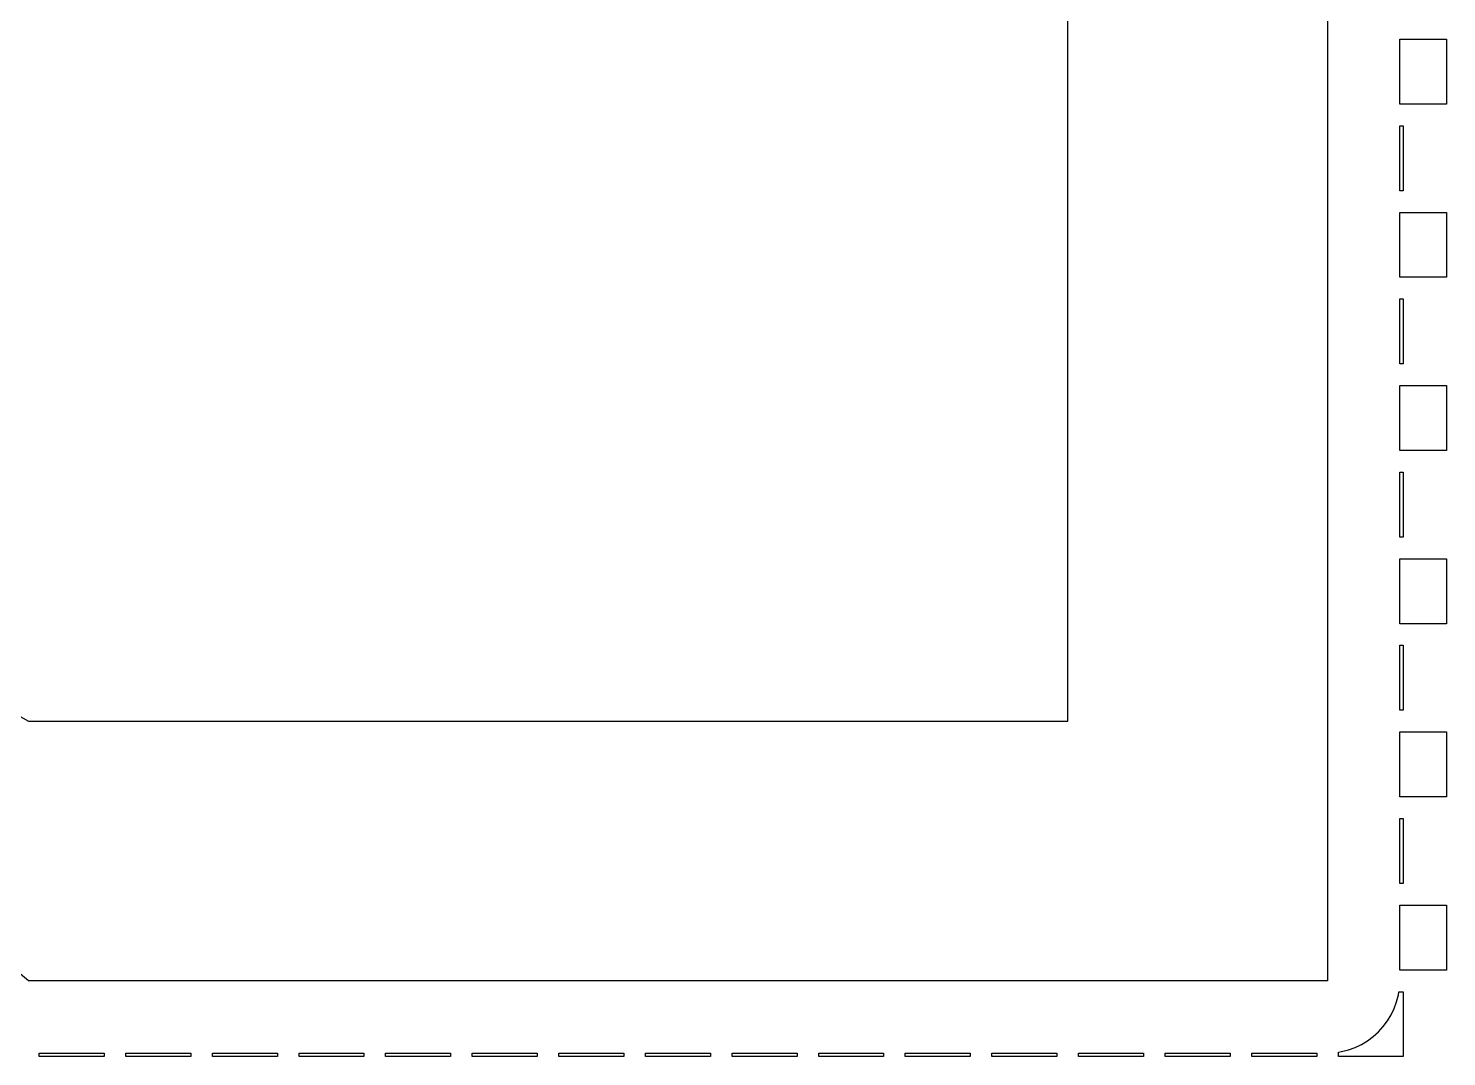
# Model space of a CAD drawing. Header units: metres. Extents: x 32 to 1978, y 32 to 1968.
# Drawn here: x 1650 to 1977.5, y 32.5 to 270 of the extents above; entities that cross this region are included whole.
import ezdxf

# ---------------------------------------------------------------- set-up
doc = ezdxf.new("R2010")
doc.units = ezdxf.units.M

msp = doc.modelspace()

# ---------------------------------------------------------------- linework, layer by layer
for points in [[(1450, 242.5), (1650, 410), (1950, 410), (1950, 50), (1650, 50), (1450, 217.5), (1450, 222.5), (1650, 110), (1890, 110), (1890, 350), (1650, 350), (1450, 237.5), (1450, 242.5), (1450, 242.5)], [(1966.67, 267.5), (1977.5, 267.5), (1977.5, 252.5), (1966.67, 252.5), (1966.67, 267.5), (1966.67, 267.5)], [(1966.67, 247.5), (1967.5, 247.5), (1967.5, 232.5), (1966.67, 232.5), (1966.67, 247.5), (1966.67, 247.5)], [(1966.67, 227.5), (1977.5, 227.5), (1977.5, 212.5), (1966.67, 212.5), (1966.67, 227.5), (1966.67, 227.5)], [(1966.67, 207.5), (1967.5, 207.5), (1967.5, 192.5), (1966.67, 192.5), (1966.67, 207.5), (1966.67, 207.5)], [(1966.67, 187.5), (1977.5, 187.5), (1977.5, 172.5), (1966.67, 172.5), (1966.67, 187.5), (1966.67, 187.5)], [(1966.67, 167.5), (1967.5, 167.5), (1967.5, 152.5), (1966.67, 152.5), (1966.67, 167.5), (1966.67, 167.5)], [(1966.67, 147.5), (1977.5, 147.5), (1977.5, 132.5), (1966.67, 132.5), (1966.67, 147.5), (1966.67, 147.5)], [(1966.67, 127.5), (1967.5, 127.5), (1967.5, 112.5), (1966.67, 112.5), (1966.67, 127.5), (1966.67, 127.5)], [(1966.67, 107.5), (1977.5, 107.5), (1977.5, 92.5), (1966.67, 92.5), (1966.67, 107.5), (1966.67, 107.5)], [(1966.67, 87.5), (1967.5, 87.5), (1967.5, 72.5), (1966.67, 72.5), (1966.67, 87.5), (1966.67, 87.5)], [(1966.67, 67.5), (1977.5, 67.5), (1977.5, 52.5), (1966.67, 52.5), (1966.67, 67.5), (1966.67, 67.5)], [(1952.5, 32.5), (1952.5, 33.54), (1953.25, 33.65), (1954.84, 34.05), (1956.38, 34.6), (1957.86, 35.3), (1959.26, 36.14), (1960.57, 37.12), (1961.79, 38.21), (1962.88, 39.43), (1963.86, 40.74), (1964.7, 42.14), (1965.4, 43.62), (1965.95, 45.16), (1966.35, 46.75), (1966.46, 47.5), (1967.5, 47.5), (1967.5, 32.5), (1952.5, 32.5), (1952.5, 32.5)], [(1652.5, 32.5), (1652.5, 33.33), (1667.5, 33.33), (1667.5, 32.5), (1652.5, 32.5), (1652.5, 32.5)], [(1652.5, 32.5), (1652.5, 33.33), (1667.5, 33.33), (1667.5, 32.5), (1652.5, 32.5), (1652.5, 32.5)], [(1652.5, 32.5), (1652.5, 33.33), (1667.5, 33.33), (1667.5, 32.5), (1652.5, 32.5), (1652.5, 32.5)], [(1652.5, 32.5), (1652.5, 33.33), (1667.5, 33.33), (1667.5, 32.5), (1652.5, 32.5), (1652.5, 32.5)], [(1652.5, 32.5), (1652.5, 33.33), (1667.5, 33.33), (1667.5, 32.5), (1652.5, 32.5), (1652.5, 32.5)], [(1652.5, 32.5), (1652.5, 33.33), (1667.5, 33.33), (1667.5, 32.5), (1652.5, 32.5), (1652.5, 32.5)], [(1652.5, 32.5), (1652.5, 33.33), (1667.5, 33.33), (1667.5, 32.5), (1652.5, 32.5), (1652.5, 32.5)], [(1652.5, 32.5), (1652.5, 33.33), (1667.5, 33.33), (1667.5, 32.5), (1652.5, 32.5), (1652.5, 32.5)], [(1652.5, 32.5), (1652.5, 33.33), (1667.5, 33.33), (1667.5, 32.5), (1652.5, 32.5), (1652.5, 32.5)], [(1652.5, 32.5), (1652.5, 33.33), (1667.5, 33.33), (1667.5, 32.5), (1652.5, 32.5), (1652.5, 32.5)], [(1652.5, 32.5), (1652.5, 33.33), (1667.5, 33.33), (1667.5, 32.5), (1652.5, 32.5), (1652.5, 32.5)], [(1652.5, 32.5), (1652.5, 33.33), (1667.5, 33.33), (1667.5, 32.5), (1652.5, 32.5), (1652.5, 32.5)], [(1652.5, 32.5), (1652.5, 33.33), (1667.5, 33.33), (1667.5, 32.5), (1652.5, 32.5), (1652.5, 32.5)], [(1652.5, 32.5), (1652.5, 33.33), (1667.5, 33.33), (1667.5, 32.5), (1652.5, 32.5), (1652.5, 32.5)], [(1652.5, 32.5), (1652.5, 33.33), (1667.5, 33.33), (1667.5, 32.5), (1652.5, 32.5), (1652.5, 32.5)], [(1652.5, 32.5), (1652.5, 33.33), (1667.5, 33.33), (1667.5, 32.5), (1652.5, 32.5), (1652.5, 32.5)], [(1652.5, 32.5), (1652.5, 33.33), (1667.5, 33.33), (1667.5, 32.5), (1652.5, 32.5), (1652.5, 32.5)], [(1652.5, 32.5), (1652.5, 33.33), (1667.5, 33.33), (1667.5, 32.5), (1652.5, 32.5), (1652.5, 32.5)], [(1652.5, 32.5), (1652.5, 33.33), (1667.5, 33.33), (1667.5, 32.5), (1652.5, 32.5), (1652.5, 32.5)], [(1672.5, 32.5), (1672.5, 33.33), (1687.5, 33.33), (1687.5, 32.5), (1672.5, 32.5), (1672.5, 32.5)], [(1672.5, 32.5), (1672.5, 33.33), (1687.5, 33.33), (1687.5, 32.5), (1672.5, 32.5), (1672.5, 32.5)], [(1672.5, 32.5), (1672.5, 33.33), (1687.5, 33.33), (1687.5, 32.5), (1672.5, 32.5), (1672.5, 32.5)], [(1672.5, 32.5), (1672.5, 33.33), (1687.5, 33.33), (1687.5, 32.5), (1672.5, 32.5), (1672.5, 32.5)], [(1672.5, 32.5), (1672.5, 33.33), (1687.5, 33.33), (1687.5, 32.5), (1672.5, 32.5), (1672.5, 32.5)], [(1672.5, 32.5), (1672.5, 33.33), (1687.5, 33.33), (1687.5, 32.5), (1672.5, 32.5), (1672.5, 32.5)], [(1672.5, 32.5), (1672.5, 33.33), (1687.5, 33.33), (1687.5, 32.5), (1672.5, 32.5), (1672.5, 32.5)], [(1672.5, 32.5), (1672.5, 33.33), (1687.5, 33.33), (1687.5, 32.5), (1672.5, 32.5), (1672.5, 32.5)], [(1672.5, 32.5), (1672.5, 33.33), (1687.5, 33.33), (1687.5, 32.5), (1672.5, 32.5), (1672.5, 32.5)], [(1672.5, 32.5), (1672.5, 33.33), (1687.5, 33.33), (1687.5, 32.5), (1672.5, 32.5), (1672.5, 32.5)], [(1672.5, 32.5), (1672.5, 33.33), (1687.5, 33.33), (1687.5, 32.5), (1672.5, 32.5), (1672.5, 32.5)], [(1672.5, 32.5), (1672.5, 33.33), (1687.5, 33.33), (1687.5, 32.5), (1672.5, 32.5), (1672.5, 32.5)], [(1672.5, 32.5), (1672.5, 33.33), (1687.5, 33.33), (1687.5, 32.5), (1672.5, 32.5), (1672.5, 32.5)], [(1672.5, 32.5), (1672.5, 33.33), (1687.5, 33.33), (1687.5, 32.5), (1672.5, 32.5), (1672.5, 32.5)], [(1672.5, 32.5), (1672.5, 33.33), (1687.5, 33.33), (1687.5, 32.5), (1672.5, 32.5), (1672.5, 32.5)], [(1672.5, 32.5), (1672.5, 33.33), (1687.5, 33.33), (1687.5, 32.5), (1672.5, 32.5), (1672.5, 32.5)], [(1672.5, 32.5), (1672.5, 33.33), (1687.5, 33.33), (1687.5, 32.5), (1672.5, 32.5), (1672.5, 32.5)], [(1672.5, 32.5), (1672.5, 33.33), (1687.5, 33.33), (1687.5, 32.5), (1672.5, 32.5), (1672.5, 32.5)], [(1672.5, 32.5), (1672.5, 33.33), (1687.5, 33.33), (1687.5, 32.5), (1672.5, 32.5), (1672.5, 32.5)], [(1692.5, 32.5), (1692.5, 33.33), (1707.5, 33.33), (1707.5, 32.5), (1692.5, 32.5), (1692.5, 32.5)], [(1692.5, 32.5), (1692.5, 33.33), (1707.5, 33.33), (1707.5, 32.5), (1692.5, 32.5), (1692.5, 32.5)], [(1692.5, 32.5), (1692.5, 33.33), (1707.5, 33.33), (1707.5, 32.5), (1692.5, 32.5), (1692.5, 32.5)], [(1692.5, 32.5), (1692.5, 33.33), (1707.5, 33.33), (1707.5, 32.5), (1692.5, 32.5), (1692.5, 32.5)], [(1692.5, 32.5), (1692.5, 33.33), (1707.5, 33.33), (1707.5, 32.5), (1692.5, 32.5), (1692.5, 32.5)], [(1692.5, 32.5), (1692.5, 33.33), (1707.5, 33.33), (1707.5, 32.5), (1692.5, 32.5), (1692.5, 32.5)], [(1692.5, 32.5), (1692.5, 33.33), (1707.5, 33.33), (1707.5, 32.5), (1692.5, 32.5), (1692.5, 32.5)], [(1692.5, 32.5), (1692.5, 33.33), (1707.5, 33.33), (1707.5, 32.5), (1692.5, 32.5), (1692.5, 32.5)], [(1692.5, 32.5), (1692.5, 33.33), (1707.5, 33.33), (1707.5, 32.5), (1692.5, 32.5), (1692.5, 32.5)], [(1692.5, 32.5), (1692.5, 33.33), (1707.5, 33.33), (1707.5, 32.5), (1692.5, 32.5), (1692.5, 32.5)], [(1692.5, 32.5), (1692.5, 33.33), (1707.5, 33.33), (1707.5, 32.5), (1692.5, 32.5), (1692.5, 32.5)], [(1692.5, 32.5), (1692.5, 33.33), (1707.5, 33.33), (1707.5, 32.5), (1692.5, 32.5), (1692.5, 32.5)], [(1692.5, 32.5), (1692.5, 33.33), (1707.5, 33.33), (1707.5, 32.5), (1692.5, 32.5), (1692.5, 32.5)], [(1692.5, 32.5), (1692.5, 33.33), (1707.5, 33.33), (1707.5, 32.5), (1692.5, 32.5), (1692.5, 32.5)], [(1692.5, 32.5), (1692.5, 33.33), (1707.5, 33.33), (1707.5, 32.5), (1692.5, 32.5), (1692.5, 32.5)], [(1692.5, 32.5), (1692.5, 33.33), (1707.5, 33.33), (1707.5, 32.5), (1692.5, 32.5), (1692.5, 32.5)], [(1692.5, 32.5), (1692.5, 33.33), (1707.5, 33.33), (1707.5, 32.5), (1692.5, 32.5), (1692.5, 32.5)], [(1692.5, 32.5), (1692.5, 33.33), (1707.5, 33.33), (1707.5, 32.5), (1692.5, 32.5), (1692.5, 32.5)], [(1692.5, 32.5), (1692.5, 33.33), (1707.5, 33.33), (1707.5, 32.5), (1692.5, 32.5), (1692.5, 32.5)], [(1712.5, 32.5), (1712.5, 33.33), (1727.5, 33.33), (1727.5, 32.5), (1712.5, 32.5), (1712.5, 32.5)], [(1712.5, 32.5), (1712.5, 33.33), (1727.5, 33.33), (1727.5, 32.5), (1712.5, 32.5), (1712.5, 32.5)], [(1712.5, 32.5), (1712.5, 33.33), (1727.5, 33.33), (1727.5, 32.5), (1712.5, 32.5), (1712.5, 32.5)], [(1712.5, 32.5), (1712.5, 33.33), (1727.5, 33.33), (1727.5, 32.5), (1712.5, 32.5), (1712.5, 32.5)], [(1712.5, 32.5), (1712.5, 33.33), (1727.5, 33.33), (1727.5, 32.5), (1712.5, 32.5), (1712.5, 32.5)], [(1712.5, 32.5), (1712.5, 33.33), (1727.5, 33.33), (1727.5, 32.5), (1712.5, 32.5), (1712.5, 32.5)], [(1712.5, 32.5), (1712.5, 33.33), (1727.5, 33.33), (1727.5, 32.5), (1712.5, 32.5), (1712.5, 32.5)], [(1712.5, 32.5), (1712.5, 33.33), (1727.5, 33.33), (1727.5, 32.5), (1712.5, 32.5), (1712.5, 32.5)], [(1712.5, 32.5), (1712.5, 33.33), (1727.5, 33.33), (1727.5, 32.5), (1712.5, 32.5), (1712.5, 32.5)], [(1712.5, 32.5), (1712.5, 33.33), (1727.5, 33.33), (1727.5, 32.5), (1712.5, 32.5), (1712.5, 32.5)], [(1712.5, 32.5), (1712.5, 33.33), (1727.5, 33.33), (1727.5, 32.5), (1712.5, 32.5), (1712.5, 32.5)], [(1712.5, 32.5), (1712.5, 33.33), (1727.5, 33.33), (1727.5, 32.5), (1712.5, 32.5), (1712.5, 32.5)], [(1712.5, 32.5), (1712.5, 33.33), (1727.5, 33.33), (1727.5, 32.5), (1712.5, 32.5), (1712.5, 32.5)], [(1712.5, 32.5), (1712.5, 33.33), (1727.5, 33.33), (1727.5, 32.5), (1712.5, 32.5), (1712.5, 32.5)], [(1712.5, 32.5), (1712.5, 33.33), (1727.5, 33.33), (1727.5, 32.5), (1712.5, 32.5), (1712.5, 32.5)], [(1712.5, 32.5), (1712.5, 33.33), (1727.5, 33.33), (1727.5, 32.5), (1712.5, 32.5), (1712.5, 32.5)], [(1712.5, 32.5), (1712.5, 33.33), (1727.5, 33.33), (1727.5, 32.5), (1712.5, 32.5), (1712.5, 32.5)], [(1712.5, 32.5), (1712.5, 33.33), (1727.5, 33.33), (1727.5, 32.5), (1712.5, 32.5), (1712.5, 32.5)], [(1712.5, 32.5), (1712.5, 33.33), (1727.5, 33.33), (1727.5, 32.5), (1712.5, 32.5), (1712.5, 32.5)], [(1732.5, 32.5), (1732.5, 33.33), (1747.5, 33.33), (1747.5, 32.5), (1732.5, 32.5), (1732.5, 32.5)], [(1732.5, 32.5), (1732.5, 33.33), (1747.5, 33.33), (1747.5, 32.5), (1732.5, 32.5), (1732.5, 32.5)], [(1732.5, 32.5), (1732.5, 33.33), (1747.5, 33.33), (1747.5, 32.5), (1732.5, 32.5), (1732.5, 32.5)], [(1732.5, 32.5), (1732.5, 33.33), (1747.5, 33.33), (1747.5, 32.5), (1732.5, 32.5), (1732.5, 32.5)], [(1732.5, 32.5), (1732.5, 33.33), (1747.5, 33.33), (1747.5, 32.5), (1732.5, 32.5), (1732.5, 32.5)], [(1732.5, 32.5), (1732.5, 33.33), (1747.5, 33.33), (1747.5, 32.5), (1732.5, 32.5), (1732.5, 32.5)], [(1732.5, 32.5), (1732.5, 33.33), (1747.5, 33.33), (1747.5, 32.5), (1732.5, 32.5), (1732.5, 32.5)], [(1732.5, 32.5), (1732.5, 33.33), (1747.5, 33.33), (1747.5, 32.5), (1732.5, 32.5), (1732.5, 32.5)], [(1732.5, 32.5), (1732.5, 33.33), (1747.5, 33.33), (1747.5, 32.5), (1732.5, 32.5), (1732.5, 32.5)], [(1732.5, 32.5), (1732.5, 33.33), (1747.5, 33.33), (1747.5, 32.5), (1732.5, 32.5), (1732.5, 32.5)], [(1732.5, 32.5), (1732.5, 33.33), (1747.5, 33.33), (1747.5, 32.5), (1732.5, 32.5), (1732.5, 32.5)], [(1732.5, 32.5), (1732.5, 33.33), (1747.5, 33.33), (1747.5, 32.5), (1732.5, 32.5), (1732.5, 32.5)], [(1732.5, 32.5), (1732.5, 33.33), (1747.5, 33.33), (1747.5, 32.5), (1732.5, 32.5), (1732.5, 32.5)], [(1732.5, 32.5), (1732.5, 33.33), (1747.5, 33.33), (1747.5, 32.5), (1732.5, 32.5), (1732.5, 32.5)], [(1732.5, 32.5), (1732.5, 33.33), (1747.5, 33.33), (1747.5, 32.5), (1732.5, 32.5), (1732.5, 32.5)], [(1732.5, 32.5), (1732.5, 33.33), (1747.5, 33.33), (1747.5, 32.5), (1732.5, 32.5), (1732.5, 32.5)], [(1732.5, 32.5), (1732.5, 33.33), (1747.5, 33.33), (1747.5, 32.5), (1732.5, 32.5), (1732.5, 32.5)], [(1732.5, 32.5), (1732.5, 33.33), (1747.5, 33.33), (1747.5, 32.5), (1732.5, 32.5), (1732.5, 32.5)], [(1732.5, 32.5), (1732.5, 33.33), (1747.5, 33.33), (1747.5, 32.5), (1732.5, 32.5), (1732.5, 32.5)], [(1752.5, 32.5), (1752.5, 33.33), (1767.5, 33.33), (1767.5, 32.5), (1752.5, 32.5), (1752.5, 32.5)], [(1752.5, 32.5), (1752.5, 33.33), (1767.5, 33.33), (1767.5, 32.5), (1752.5, 32.5), (1752.5, 32.5)], [(1752.5, 32.5), (1752.5, 33.33), (1767.5, 33.33), (1767.5, 32.5), (1752.5, 32.5), (1752.5, 32.5)], [(1752.5, 32.5), (1752.5, 33.33), (1767.5, 33.33), (1767.5, 32.5), (1752.5, 32.5), (1752.5, 32.5)], [(1752.5, 32.5), (1752.5, 33.33), (1767.5, 33.33), (1767.5, 32.5), (1752.5, 32.5), (1752.5, 32.5)], [(1752.5, 32.5), (1752.5, 33.33), (1767.5, 33.33), (1767.5, 32.5), (1752.5, 32.5), (1752.5, 32.5)], [(1752.5, 32.5), (1752.5, 33.33), (1767.5, 33.33), (1767.5, 32.5), (1752.5, 32.5), (1752.5, 32.5)], [(1752.5, 32.5), (1752.5, 33.33), (1767.5, 33.33), (1767.5, 32.5), (1752.5, 32.5), (1752.5, 32.5)], [(1752.5, 32.5), (1752.5, 33.33), (1767.5, 33.33), (1767.5, 32.5), (1752.5, 32.5), (1752.5, 32.5)], [(1752.5, 32.5), (1752.5, 33.33), (1767.5, 33.33), (1767.5, 32.5), (1752.5, 32.5), (1752.5, 32.5)], [(1752.5, 32.5), (1752.5, 33.33), (1767.5, 33.33), (1767.5, 32.5), (1752.5, 32.5), (1752.5, 32.5)], [(1752.5, 32.5), (1752.5, 33.33), (1767.5, 33.33), (1767.5, 32.5), (1752.5, 32.5), (1752.5, 32.5)], [(1752.5, 32.5), (1752.5, 33.33), (1767.5, 33.33), (1767.5, 32.5), (1752.5, 32.5), (1752.5, 32.5)], [(1752.5, 32.5), (1752.5, 33.33), (1767.5, 33.33), (1767.5, 32.5), (1752.5, 32.5), (1752.5, 32.5)], [(1752.5, 32.5), (1752.5, 33.33), (1767.5, 33.33), (1767.5, 32.5), (1752.5, 32.5), (1752.5, 32.5)], [(1752.5, 32.5), (1752.5, 33.33), (1767.5, 33.33), (1767.5, 32.5), (1752.5, 32.5), (1752.5, 32.5)], [(1752.5, 32.5), (1752.5, 33.33), (1767.5, 33.33), (1767.5, 32.5), (1752.5, 32.5), (1752.5, 32.5)], [(1752.5, 32.5), (1752.5, 33.33), (1767.5, 33.33), (1767.5, 32.5), (1752.5, 32.5), (1752.5, 32.5)], [(1752.5, 32.5), (1752.5, 33.33), (1767.5, 33.33), (1767.5, 32.5), (1752.5, 32.5), (1752.5, 32.5)], [(1772.5, 32.5), (1772.5, 33.33), (1787.5, 33.33), (1787.5, 32.5), (1772.5, 32.5), (1772.5, 32.5)], [(1772.5, 32.5), (1772.5, 33.33), (1787.5, 33.33), (1787.5, 32.5), (1772.5, 32.5), (1772.5, 32.5)], [(1772.5, 32.5), (1772.5, 33.33), (1787.5, 33.33), (1787.5, 32.5), (1772.5, 32.5), (1772.5, 32.5)], [(1772.5, 32.5), (1772.5, 33.33), (1787.5, 33.33), (1787.5, 32.5), (1772.5, 32.5), (1772.5, 32.5)], [(1772.5, 32.5), (1772.5, 33.33), (1787.5, 33.33), (1787.5, 32.5), (1772.5, 32.5), (1772.5, 32.5)], [(1772.5, 32.5), (1772.5, 33.33), (1787.5, 33.33), (1787.5, 32.5), (1772.5, 32.5), (1772.5, 32.5)], [(1772.5, 32.5), (1772.5, 33.33), (1787.5, 33.33), (1787.5, 32.5), (1772.5, 32.5), (1772.5, 32.5)], [(1772.5, 32.5), (1772.5, 33.33), (1787.5, 33.33), (1787.5, 32.5), (1772.5, 32.5), (1772.5, 32.5)], [(1772.5, 32.5), (1772.5, 33.33), (1787.5, 33.33), (1787.5, 32.5), (1772.5, 32.5), (1772.5, 32.5)], [(1772.5, 32.5), (1772.5, 33.33), (1787.5, 33.33), (1787.5, 32.5), (1772.5, 32.5), (1772.5, 32.5)], [(1772.5, 32.5), (1772.5, 33.33), (1787.5, 33.33), (1787.5, 32.5), (1772.5, 32.5), (1772.5, 32.5)], [(1772.5, 32.5), (1772.5, 33.33), (1787.5, 33.33), (1787.5, 32.5), (1772.5, 32.5), (1772.5, 32.5)], [(1772.5, 32.5), (1772.5, 33.33), (1787.5, 33.33), (1787.5, 32.5), (1772.5, 32.5), (1772.5, 32.5)], [(1772.5, 32.5), (1772.5, 33.33), (1787.5, 33.33), (1787.5, 32.5), (1772.5, 32.5), (1772.5, 32.5)], [(1772.5, 32.5), (1772.5, 33.33), (1787.5, 33.33), (1787.5, 32.5), (1772.5, 32.5), (1772.5, 32.5)], [(1772.5, 32.5), (1772.5, 33.33), (1787.5, 33.33), (1787.5, 32.5), (1772.5, 32.5), (1772.5, 32.5)], [(1772.5, 32.5), (1772.5, 33.33), (1787.5, 33.33), (1787.5, 32.5), (1772.5, 32.5), (1772.5, 32.5)], [(1772.5, 32.5), (1772.5, 33.33), (1787.5, 33.33), (1787.5, 32.5), (1772.5, 32.5), (1772.5, 32.5)], [(1772.5, 32.5), (1772.5, 33.33), (1787.5, 33.33), (1787.5, 32.5), (1772.5, 32.5), (1772.5, 32.5)], [(1792.5, 32.5), (1792.5, 33.33), (1807.5, 33.33), (1807.5, 32.5), (1792.5, 32.5), (1792.5, 32.5)], [(1792.5, 32.5), (1792.5, 33.33), (1807.5, 33.33), (1807.5, 32.5), (1792.5, 32.5), (1792.5, 32.5)], [(1792.5, 32.5), (1792.5, 33.33), (1807.5, 33.33), (1807.5, 32.5), (1792.5, 32.5), (1792.5, 32.5)], [(1792.5, 32.5), (1792.5, 33.33), (1807.5, 33.33), (1807.5, 32.5), (1792.5, 32.5), (1792.5, 32.5)], [(1792.5, 32.5), (1792.5, 33.33), (1807.5, 33.33), (1807.5, 32.5), (1792.5, 32.5), (1792.5, 32.5)], [(1792.5, 32.5), (1792.5, 33.33), (1807.5, 33.33), (1807.5, 32.5), (1792.5, 32.5), (1792.5, 32.5)], [(1792.5, 32.5), (1792.5, 33.33), (1807.5, 33.33), (1807.5, 32.5), (1792.5, 32.5), (1792.5, 32.5)], [(1792.5, 32.5), (1792.5, 33.33), (1807.5, 33.33), (1807.5, 32.5), (1792.5, 32.5), (1792.5, 32.5)], [(1792.5, 32.5), (1792.5, 33.33), (1807.5, 33.33), (1807.5, 32.5), (1792.5, 32.5), (1792.5, 32.5)], [(1792.5, 32.5), (1792.5, 33.33), (1807.5, 33.33), (1807.5, 32.5), (1792.5, 32.5), (1792.5, 32.5)], [(1792.5, 32.5), (1792.5, 33.33), (1807.5, 33.33), (1807.5, 32.5), (1792.5, 32.5), (1792.5, 32.5)], [(1792.5, 32.5), (1792.5, 33.33), (1807.5, 33.33), (1807.5, 32.5), (1792.5, 32.5), (1792.5, 32.5)], [(1792.5, 32.5), (1792.5, 33.33), (1807.5, 33.33), (1807.5, 32.5), (1792.5, 32.5), (1792.5, 32.5)], [(1792.5, 32.5), (1792.5, 33.33), (1807.5, 33.33), (1807.5, 32.5), (1792.5, 32.5), (1792.5, 32.5)], [(1792.5, 32.5), (1792.5, 33.33), (1807.5, 33.33), (1807.5, 32.5), (1792.5, 32.5), (1792.5, 32.5)], [(1792.5, 32.5), (1792.5, 33.33), (1807.5, 33.33), (1807.5, 32.5), (1792.5, 32.5), (1792.5, 32.5)], [(1792.5, 32.5), (1792.5, 33.33), (1807.5, 33.33), (1807.5, 32.5), (1792.5, 32.5), (1792.5, 32.5)], [(1792.5, 32.5), (1792.5, 33.33), (1807.5, 33.33), (1807.5, 32.5), (1792.5, 32.5), (1792.5, 32.5)], [(1792.5, 32.5), (1792.5, 33.33), (1807.5, 33.33), (1807.5, 32.5), (1792.5, 32.5), (1792.5, 32.5)], [(1812.5, 32.5), (1812.5, 33.33), (1827.5, 33.33), (1827.5, 32.5), (1812.5, 32.5), (1812.5, 32.5)], [(1812.5, 32.5), (1812.5, 33.33), (1827.5, 33.33), (1827.5, 32.5), (1812.5, 32.5), (1812.5, 32.5)], [(1812.5, 32.5), (1812.5, 33.33), (1827.5, 33.33), (1827.5, 32.5), (1812.5, 32.5), (1812.5, 32.5)], [(1812.5, 32.5), (1812.5, 33.33), (1827.5, 33.33), (1827.5, 32.5), (1812.5, 32.5), (1812.5, 32.5)], [(1812.5, 32.5), (1812.5, 33.33), (1827.5, 33.33), (1827.5, 32.5), (1812.5, 32.5), (1812.5, 32.5)], [(1812.5, 32.5), (1812.5, 33.33), (1827.5, 33.33), (1827.5, 32.5), (1812.5, 32.5), (1812.5, 32.5)], [(1812.5, 32.5), (1812.5, 33.33), (1827.5, 33.33), (1827.5, 32.5), (1812.5, 32.5), (1812.5, 32.5)], [(1812.5, 32.5), (1812.5, 33.33), (1827.5, 33.33), (1827.5, 32.5), (1812.5, 32.5), (1812.5, 32.5)], [(1812.5, 32.5), (1812.5, 33.33), (1827.5, 33.33), (1827.5, 32.5), (1812.5, 32.5), (1812.5, 32.5)], [(1812.5, 32.5), (1812.5, 33.33), (1827.5, 33.33), (1827.5, 32.5), (1812.5, 32.5), (1812.5, 32.5)], [(1812.5, 32.5), (1812.5, 33.33), (1827.5, 33.33), (1827.5, 32.5), (1812.5, 32.5), (1812.5, 32.5)], [(1812.5, 32.5), (1812.5, 33.33), (1827.5, 33.33), (1827.5, 32.5), (1812.5, 32.5), (1812.5, 32.5)], [(1812.5, 32.5), (1812.5, 33.33), (1827.5, 33.33), (1827.5, 32.5), (1812.5, 32.5), (1812.5, 32.5)], [(1812.5, 32.5), (1812.5, 33.33), (1827.5, 33.33), (1827.5, 32.5), (1812.5, 32.5), (1812.5, 32.5)], [(1812.5, 32.5), (1812.5, 33.33), (1827.5, 33.33), (1827.5, 32.5), (1812.5, 32.5), (1812.5, 32.5)], [(1812.5, 32.5), (1812.5, 33.33), (1827.5, 33.33), (1827.5, 32.5), (1812.5, 32.5), (1812.5, 32.5)], [(1812.5, 32.5), (1812.5, 33.33), (1827.5, 33.33), (1827.5, 32.5), (1812.5, 32.5), (1812.5, 32.5)], [(1812.5, 32.5), (1812.5, 33.33), (1827.5, 33.33), (1827.5, 32.5), (1812.5, 32.5), (1812.5, 32.5)], [(1812.5, 32.5), (1812.5, 33.33), (1827.5, 33.33), (1827.5, 32.5), (1812.5, 32.5), (1812.5, 32.5)], [(1832.5, 32.5), (1832.5, 33.33), (1847.5, 33.33), (1847.5, 32.5), (1832.5, 32.5), (1832.5, 32.5)], [(1832.5, 32.5), (1832.5, 33.33), (1847.5, 33.33), (1847.5, 32.5), (1832.5, 32.5), (1832.5, 32.5)], [(1832.5, 32.5), (1832.5, 33.33), (1847.5, 33.33), (1847.5, 32.5), (1832.5, 32.5), (1832.5, 32.5)], [(1832.5, 32.5), (1832.5, 33.33), (1847.5, 33.33), (1847.5, 32.5), (1832.5, 32.5), (1832.5, 32.5)], [(1832.5, 32.5), (1832.5, 33.33), (1847.5, 33.33), (1847.5, 32.5), (1832.5, 32.5), (1832.5, 32.5)], [(1832.5, 32.5), (1832.5, 33.33), (1847.5, 33.33), (1847.5, 32.5), (1832.5, 32.5), (1832.5, 32.5)], [(1832.5, 32.5), (1832.5, 33.33), (1847.5, 33.33), (1847.5, 32.5), (1832.5, 32.5), (1832.5, 32.5)], [(1832.5, 32.5), (1832.5, 33.33), (1847.5, 33.33), (1847.5, 32.5), (1832.5, 32.5), (1832.5, 32.5)], [(1832.5, 32.5), (1832.5, 33.33), (1847.5, 33.33), (1847.5, 32.5), (1832.5, 32.5), (1832.5, 32.5)], [(1832.5, 32.5), (1832.5, 33.33), (1847.5, 33.33), (1847.5, 32.5), (1832.5, 32.5), (1832.5, 32.5)], [(1832.5, 32.5), (1832.5, 33.33), (1847.5, 33.33), (1847.5, 32.5), (1832.5, 32.5), (1832.5, 32.5)], [(1832.5, 32.5), (1832.5, 33.33), (1847.5, 33.33), (1847.5, 32.5), (1832.5, 32.5), (1832.5, 32.5)], [(1832.5, 32.5), (1832.5, 33.33), (1847.5, 33.33), (1847.5, 32.5), (1832.5, 32.5), (1832.5, 32.5)], [(1832.5, 32.5), (1832.5, 33.33), (1847.5, 33.33), (1847.5, 32.5), (1832.5, 32.5), (1832.5, 32.5)], [(1832.5, 32.5), (1832.5, 33.33), (1847.5, 33.33), (1847.5, 32.5), (1832.5, 32.5), (1832.5, 32.5)], [(1832.5, 32.5), (1832.5, 33.33), (1847.5, 33.33), (1847.5, 32.5), (1832.5, 32.5), (1832.5, 32.5)], [(1832.5, 32.5), (1832.5, 33.33), (1847.5, 33.33), (1847.5, 32.5), (1832.5, 32.5), (1832.5, 32.5)], [(1832.5, 32.5), (1832.5, 33.33), (1847.5, 33.33), (1847.5, 32.5), (1832.5, 32.5), (1832.5, 32.5)], [(1832.5, 32.5), (1832.5, 33.33), (1847.5, 33.33), (1847.5, 32.5), (1832.5, 32.5), (1832.5, 32.5)], [(1852.5, 32.5), (1852.5, 33.33), (1867.5, 33.33), (1867.5, 32.5), (1852.5, 32.5), (1852.5, 32.5)], [(1852.5, 32.5), (1852.5, 33.33), (1867.5, 33.33), (1867.5, 32.5), (1852.5, 32.5), (1852.5, 32.5)], [(1852.5, 32.5), (1852.5, 33.33), (1867.5, 33.33), (1867.5, 32.5), (1852.5, 32.5), (1852.5, 32.5)], [(1852.5, 32.5), (1852.5, 33.33), (1867.5, 33.33), (1867.5, 32.5), (1852.5, 32.5), (1852.5, 32.5)], [(1852.5, 32.5), (1852.5, 33.33), (1867.5, 33.33), (1867.5, 32.5), (1852.5, 32.5), (1852.5, 32.5)], [(1852.5, 32.5), (1852.5, 33.33), (1867.5, 33.33), (1867.5, 32.5), (1852.5, 32.5), (1852.5, 32.5)], [(1852.5, 32.5), (1852.5, 33.33), (1867.5, 33.33), (1867.5, 32.5), (1852.5, 32.5), (1852.5, 32.5)], [(1852.5, 32.5), (1852.5, 33.33), (1867.5, 33.33), (1867.5, 32.5), (1852.5, 32.5), (1852.5, 32.5)], [(1852.5, 32.5), (1852.5, 33.33), (1867.5, 33.33), (1867.5, 32.5), (1852.5, 32.5), (1852.5, 32.5)], [(1852.5, 32.5), (1852.5, 33.33), (1867.5, 33.33), (1867.5, 32.5), (1852.5, 32.5), (1852.5, 32.5)], [(1852.5, 32.5), (1852.5, 33.33), (1867.5, 33.33), (1867.5, 32.5), (1852.5, 32.5), (1852.5, 32.5)], [(1852.5, 32.5), (1852.5, 33.33), (1867.5, 33.33), (1867.5, 32.5), (1852.5, 32.5), (1852.5, 32.5)], [(1852.5, 32.5), (1852.5, 33.33), (1867.5, 33.33), (1867.5, 32.5), (1852.5, 32.5), (1852.5, 32.5)], [(1852.5, 32.5), (1852.5, 33.33), (1867.5, 33.33), (1867.5, 32.5), (1852.5, 32.5), (1852.5, 32.5)], [(1852.5, 32.5), (1852.5, 33.33), (1867.5, 33.33), (1867.5, 32.5), (1852.5, 32.5), (1852.5, 32.5)], [(1852.5, 32.5), (1852.5, 33.33), (1867.5, 33.33), (1867.5, 32.5), (1852.5, 32.5), (1852.5, 32.5)], [(1852.5, 32.5), (1852.5, 33.33), (1867.5, 33.33), (1867.5, 32.5), (1852.5, 32.5), (1852.5, 32.5)], [(1852.5, 32.5), (1852.5, 33.33), (1867.5, 33.33), (1867.5, 32.5), (1852.5, 32.5), (1852.5, 32.5)], [(1852.5, 32.5), (1852.5, 33.33), (1867.5, 33.33), (1867.5, 32.5), (1852.5, 32.5), (1852.5, 32.5)], [(1872.5, 32.5), (1872.5, 33.33), (1887.5, 33.33), (1887.5, 32.5), (1872.5, 32.5), (1872.5, 32.5)], [(1872.5, 32.5), (1872.5, 33.33), (1887.5, 33.33), (1887.5, 32.5), (1872.5, 32.5), (1872.5, 32.5)], [(1872.5, 32.5), (1872.5, 33.33), (1887.5, 33.33), (1887.5, 32.5), (1872.5, 32.5), (1872.5, 32.5)], [(1872.5, 32.5), (1872.5, 33.33), (1887.5, 33.33), (1887.5, 32.5), (1872.5, 32.5), (1872.5, 32.5)], [(1872.5, 32.5), (1872.5, 33.33), (1887.5, 33.33), (1887.5, 32.5), (1872.5, 32.5), (1872.5, 32.5)], [(1872.5, 32.5), (1872.5, 33.33), (1887.5, 33.33), (1887.5, 32.5), (1872.5, 32.5), (1872.5, 32.5)], [(1872.5, 32.5), (1872.5, 33.33), (1887.5, 33.33), (1887.5, 32.5), (1872.5, 32.5), (1872.5, 32.5)], [(1872.5, 32.5), (1872.5, 33.33), (1887.5, 33.33), (1887.5, 32.5), (1872.5, 32.5), (1872.5, 32.5)], [(1872.5, 32.5), (1872.5, 33.33), (1887.5, 33.33), (1887.5, 32.5), (1872.5, 32.5), (1872.5, 32.5)], [(1872.5, 32.5), (1872.5, 33.33), (1887.5, 33.33), (1887.5, 32.5), (1872.5, 32.5), (1872.5, 32.5)], [(1872.5, 32.5), (1872.5, 33.33), (1887.5, 33.33), (1887.5, 32.5), (1872.5, 32.5), (1872.5, 32.5)], [(1872.5, 32.5), (1872.5, 33.33), (1887.5, 33.33), (1887.5, 32.5), (1872.5, 32.5), (1872.5, 32.5)], [(1872.5, 32.5), (1872.5, 33.33), (1887.5, 33.33), (1887.5, 32.5), (1872.5, 32.5), (1872.5, 32.5)], [(1872.5, 32.5), (1872.5, 33.33), (1887.5, 33.33), (1887.5, 32.5), (1872.5, 32.5), (1872.5, 32.5)], [(1872.5, 32.5), (1872.5, 33.33), (1887.5, 33.33), (1887.5, 32.5), (1872.5, 32.5), (1872.5, 32.5)], [(1872.5, 32.5), (1872.5, 33.33), (1887.5, 33.33), (1887.5, 32.5), (1872.5, 32.5), (1872.5, 32.5)], [(1872.5, 32.5), (1872.5, 33.33), (1887.5, 33.33), (1887.5, 32.5), (1872.5, 32.5), (1872.5, 32.5)], [(1872.5, 32.5), (1872.5, 33.33), (1887.5, 33.33), (1887.5, 32.5), (1872.5, 32.5), (1872.5, 32.5)], [(1872.5, 32.5), (1872.5, 33.33), (1887.5, 33.33), (1887.5, 32.5), (1872.5, 32.5), (1872.5, 32.5)], [(1892.5, 32.5), (1892.5, 33.33), (1907.5, 33.33), (1907.5, 32.5), (1892.5, 32.5), (1892.5, 32.5)], [(1892.5, 32.5), (1892.5, 33.33), (1907.5, 33.33), (1907.5, 32.5), (1892.5, 32.5), (1892.5, 32.5)], [(1892.5, 32.5), (1892.5, 33.33), (1907.5, 33.33), (1907.5, 32.5), (1892.5, 32.5), (1892.5, 32.5)], [(1892.5, 32.5), (1892.5, 33.33), (1907.5, 33.33), (1907.5, 32.5), (1892.5, 32.5), (1892.5, 32.5)], [(1892.5, 32.5), (1892.5, 33.33), (1907.5, 33.33), (1907.5, 32.5), (1892.5, 32.5), (1892.5, 32.5)], [(1892.5, 32.5), (1892.5, 33.33), (1907.5, 33.33), (1907.5, 32.5), (1892.5, 32.5), (1892.5, 32.5)], [(1892.5, 32.5), (1892.5, 33.33), (1907.5, 33.33), (1907.5, 32.5), (1892.5, 32.5), (1892.5, 32.5)], [(1892.5, 32.5), (1892.5, 33.33), (1907.5, 33.33), (1907.5, 32.5), (1892.5, 32.5), (1892.5, 32.5)], [(1892.5, 32.5), (1892.5, 33.33), (1907.5, 33.33), (1907.5, 32.5), (1892.5, 32.5), (1892.5, 32.5)], [(1892.5, 32.5), (1892.5, 33.33), (1907.5, 33.33), (1907.5, 32.5), (1892.5, 32.5), (1892.5, 32.5)], [(1892.5, 32.5), (1892.5, 33.33), (1907.5, 33.33), (1907.5, 32.5), (1892.5, 32.5), (1892.5, 32.5)], [(1892.5, 32.5), (1892.5, 33.33), (1907.5, 33.33), (1907.5, 32.5), (1892.5, 32.5), (1892.5, 32.5)], [(1892.5, 32.5), (1892.5, 33.33), (1907.5, 33.33), (1907.5, 32.5), (1892.5, 32.5), (1892.5, 32.5)], [(1892.5, 32.5), (1892.5, 33.33), (1907.5, 33.33), (1907.5, 32.5), (1892.5, 32.5), (1892.5, 32.5)], [(1892.5, 32.5), (1892.5, 33.33), (1907.5, 33.33), (1907.5, 32.5), (1892.5, 32.5), (1892.5, 32.5)], [(1892.5, 32.5), (1892.5, 33.33), (1907.5, 33.33), (1907.5, 32.5), (1892.5, 32.5), (1892.5, 32.5)], [(1892.5, 32.5), (1892.5, 33.33), (1907.5, 33.33), (1907.5, 32.5), (1892.5, 32.5), (1892.5, 32.5)], [(1892.5, 32.5), (1892.5, 33.33), (1907.5, 33.33), (1907.5, 32.5), (1892.5, 32.5), (1892.5, 32.5)], [(1892.5, 32.5), (1892.5, 33.33), (1907.5, 33.33), (1907.5, 32.5), (1892.5, 32.5), (1892.5, 32.5)], [(1912.5, 32.5), (1912.5, 33.33), (1927.5, 33.33), (1927.5, 32.5), (1912.5, 32.5), (1912.5, 32.5)], [(1912.5, 32.5), (1912.5, 33.33), (1927.5, 33.33), (1927.5, 32.5), (1912.5, 32.5), (1912.5, 32.5)], [(1912.5, 32.5), (1912.5, 33.33), (1927.5, 33.33), (1927.5, 32.5), (1912.5, 32.5), (1912.5, 32.5)], [(1912.5, 32.5), (1912.5, 33.33), (1927.5, 33.33), (1927.5, 32.5), (1912.5, 32.5), (1912.5, 32.5)], [(1912.5, 32.5), (1912.5, 33.33), (1927.5, 33.33), (1927.5, 32.5), (1912.5, 32.5), (1912.5, 32.5)], [(1912.5, 32.5), (1912.5, 33.33), (1927.5, 33.33), (1927.5, 32.5), (1912.5, 32.5), (1912.5, 32.5)], [(1912.5, 32.5), (1912.5, 33.33), (1927.5, 33.33), (1927.5, 32.5), (1912.5, 32.5), (1912.5, 32.5)], [(1912.5, 32.5), (1912.5, 33.33), (1927.5, 33.33), (1927.5, 32.5), (1912.5, 32.5), (1912.5, 32.5)], [(1912.5, 32.5), (1912.5, 33.33), (1927.5, 33.33), (1927.5, 32.5), (1912.5, 32.5), (1912.5, 32.5)], [(1912.5, 32.5), (1912.5, 33.33), (1927.5, 33.33), (1927.5, 32.5), (1912.5, 32.5), (1912.5, 32.5)], [(1912.5, 32.5), (1912.5, 33.33), (1927.5, 33.33), (1927.5, 32.5), (1912.5, 32.5), (1912.5, 32.5)], [(1912.5, 32.5), (1912.5, 33.33), (1927.5, 33.33), (1927.5, 32.5), (1912.5, 32.5), (1912.5, 32.5)], [(1912.5, 32.5), (1912.5, 33.33), (1927.5, 33.33), (1927.5, 32.5), (1912.5, 32.5), (1912.5, 32.5)], [(1912.5, 32.5), (1912.5, 33.33), (1927.5, 33.33), (1927.5, 32.5), (1912.5, 32.5), (1912.5, 32.5)], [(1912.5, 32.5), (1912.5, 33.33), (1927.5, 33.33), (1927.5, 32.5), (1912.5, 32.5), (1912.5, 32.5)], [(1912.5, 32.5), (1912.5, 33.33), (1927.5, 33.33), (1927.5, 32.5), (1912.5, 32.5), (1912.5, 32.5)], [(1912.5, 32.5), (1912.5, 33.33), (1927.5, 33.33), (1927.5, 32.5), (1912.5, 32.5), (1912.5, 32.5)], [(1912.5, 32.5), (1912.5, 33.33), (1927.5, 33.33), (1927.5, 32.5), (1912.5, 32.5), (1912.5, 32.5)], [(1912.5, 32.5), (1912.5, 33.33), (1927.5, 33.33), (1927.5, 32.5), (1912.5, 32.5), (1912.5, 32.5)], [(1932.5, 32.5), (1932.5, 33.33), (1947.5, 33.33), (1947.5, 32.5), (1932.5, 32.5), (1932.5, 32.5)], [(1932.5, 32.5), (1932.5, 33.33), (1947.5, 33.33), (1947.5, 32.5), (1932.5, 32.5), (1932.5, 32.5)], [(1932.5, 32.5), (1932.5, 33.33), (1947.5, 33.33), (1947.5, 32.5), (1932.5, 32.5), (1932.5, 32.5)], [(1932.5, 32.5), (1932.5, 33.33), (1947.5, 33.33), (1947.5, 32.5), (1932.5, 32.5), (1932.5, 32.5)], [(1932.5, 32.5), (1932.5, 33.33), (1947.5, 33.33), (1947.5, 32.5), (1932.5, 32.5), (1932.5, 32.5)], [(1932.5, 32.5), (1932.5, 33.33), (1947.5, 33.33), (1947.5, 32.5), (1932.5, 32.5), (1932.5, 32.5)], [(1932.5, 32.5), (1932.5, 33.33), (1947.5, 33.33), (1947.5, 32.5), (1932.5, 32.5), (1932.5, 32.5)], [(1932.5, 32.5), (1932.5, 33.33), (1947.5, 33.33), (1947.5, 32.5), (1932.5, 32.5), (1932.5, 32.5)], [(1932.5, 32.5), (1932.5, 33.33), (1947.5, 33.33), (1947.5, 32.5), (1932.5, 32.5), (1932.5, 32.5)], [(1932.5, 32.5), (1932.5, 33.33), (1947.5, 33.33), (1947.5, 32.5), (1932.5, 32.5), (1932.5, 32.5)], [(1932.5, 32.5), (1932.5, 33.33), (1947.5, 33.33), (1947.5, 32.5), (1932.5, 32.5), (1932.5, 32.5)], [(1932.5, 32.5), (1932.5, 33.33), (1947.5, 33.33), (1947.5, 32.5), (1932.5, 32.5), (1932.5, 32.5)], [(1932.5, 32.5), (1932.5, 33.33), (1947.5, 33.33), (1947.5, 32.5), (1932.5, 32.5), (1932.5, 32.5)], [(1932.5, 32.5), (1932.5, 33.33), (1947.5, 33.33), (1947.5, 32.5), (1932.5, 32.5), (1932.5, 32.5)], [(1932.5, 32.5), (1932.5, 33.33), (1947.5, 33.33), (1947.5, 32.5), (1932.5, 32.5), (1932.5, 32.5)], [(1932.5, 32.5), (1932.5, 33.33), (1947.5, 33.33), (1947.5, 32.5), (1932.5, 32.5), (1932.5, 32.5)], [(1932.5, 32.5), (1932.5, 33.33), (1947.5, 33.33), (1947.5, 32.5), (1932.5, 32.5), (1932.5, 32.5)], [(1932.5, 32.5), (1932.5, 33.33), (1947.5, 33.33), (1947.5, 32.5), (1932.5, 32.5), (1932.5, 32.5)], [(1932.5, 32.5), (1932.5, 33.33), (1947.5, 33.33), (1947.5, 32.5), (1932.5, 32.5), (1932.5, 32.5)]]:
    msp.add_lwpolyline(points)

doc.saveas('drawing.dxf')
